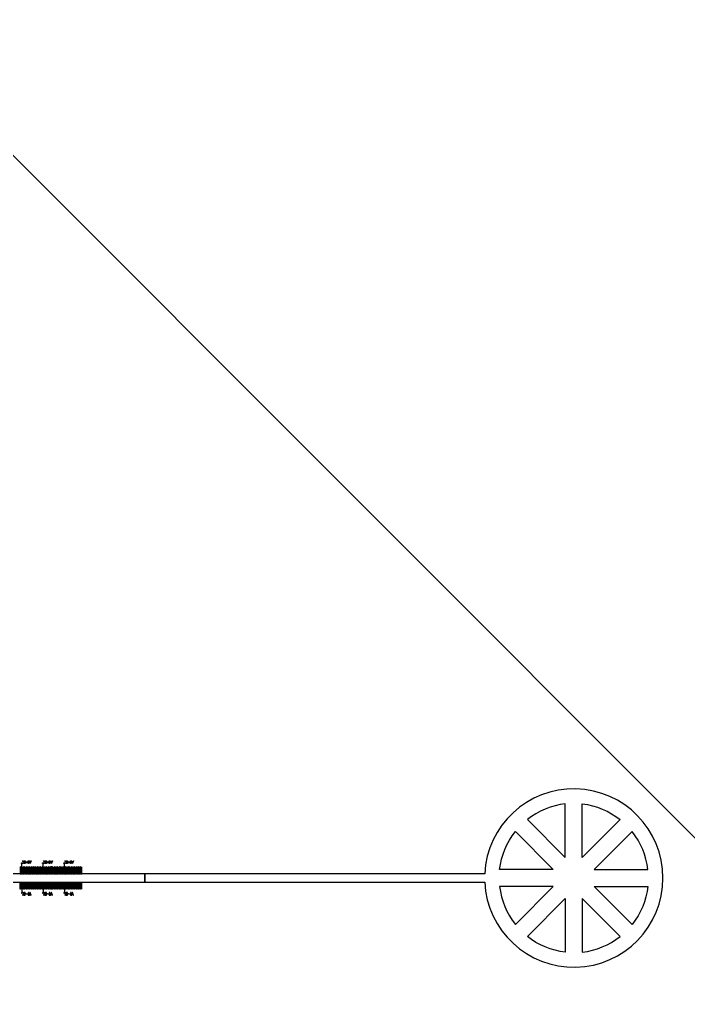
# Model space of a CAD drawing. Extents: x 135699 to 160699, y 112501 to 137501.
# Drawn here: x 149813 to 153747, y 118364 to 124226 of the extents above; entities that cross this region are included whole.
import ezdxf

# ---------------------------------------------------------------- set-up
doc = ezdxf.new("R2010")
doc.units = 13
doc.layers.add('1.1', color=7, linetype='Continuous', true_color=0xa852ff)
doc.layers.add('Write', color=7, linetype='Continuous', true_color=0x839eaa)
doc.layers.add('Inlets', color=132, linetype='Continuous')
doc.layers.add('Main', color=140, linetype='Continuous')

msp = doc.modelspace()

# ---------------------------------------------------------------- linework, layer by layer
for p, q in [((135699.1, 137501.3), (160699.1, 112501.3)), ((149824.7, 119241.9), (149824.7, 119261.9)), ((149849.6, 119269.4), (149843.6, 119269.4)), ((149854.6, 119269.4), (149860.6, 119269.4)), ((149949.7, 119241.9), (149949.7, 119261.9)), ((149974.6, 119269.4), (149968.6, 119269.4)), ((149979.6, 119269.4), (149985.6, 119269.4)), ((150074.7, 119241.9), (150074.7, 119261.9)), ((150099.6, 119269.4), (150093.6, 119269.4)), ((150104.6, 119269.4), (150110.6, 119269.4)), ((149824.7, 119110.7), (149824.7, 119090.7)), ((149849.6, 119083.2), (149843.6, 119083.2)), ((149854.6, 119083.2), (149860.6, 119083.2)), ((149949.7, 119110.7), (149949.7, 119090.7)), ((149974.6, 119083.2), (149968.6, 119083.2)), ((149979.6, 119083.2), (149985.6, 119083.2)), ((150074.7, 119110.7), (150074.7, 119090.7)), ((150099.6, 119083.2), (150093.6, 119083.2)), ((150104.6, 119083.2), (150110.6, 119083.2))]:
    msp.add_line(p, q)
at = {"layer": '1.1'}
for points in [[(149816.4, 119201.3), (149815.8, 119201.9), (149815.8, 119241.9), (149814.7, 119241.9), (149814.7, 119201.9), (149814.1, 119201.3)], [(149821.4, 119201.3), (149820.8, 119201.9), (149820.8, 119241.9), (149819.7, 119241.9), (149819.7, 119201.9), (149819.1, 119201.3)], [(149826.4, 119201.3), (149825.8, 119201.9), (149825.8, 119241.9), (149824.7, 119241.9), (149824.7, 119201.9), (149824.1, 119201.3)], [(149831.4, 119201.3), (149830.8, 119201.9), (149830.8, 119241.9), (149829.7, 119241.9), (149829.7, 119201.9), (149829.1, 119201.3)], [(149836.4, 119201.3), (149835.8, 119201.9), (149835.8, 119241.9), (149834.7, 119241.9), (149834.7, 119201.9), (149834.1, 119201.3)], [(149841.4, 119201.3), (149840.8, 119201.9), (149840.8, 119241.9), (149839.7, 119241.9), (149839.7, 119201.9), (149839.1, 119201.3)], [(149846.4, 119201.3), (149845.8, 119201.9), (149845.8, 119241.9), (149844.7, 119241.9), (149844.7, 119201.9), (149844.1, 119201.3)], [(149851.4, 119201.3), (149850.8, 119201.9), (149850.8, 119241.9), (149849.7, 119241.9), (149849.7, 119201.9), (149849.1, 119201.3)], [(149856.4, 119201.3), (149855.8, 119201.9), (149855.8, 119241.9), (149854.7, 119241.9), (149854.7, 119201.9), (149854.1, 119201.3)], [(149861.4, 119201.3), (149860.8, 119201.9), (149860.8, 119241.9), (149859.7, 119241.9), (149859.7, 119201.9), (149859.1, 119201.3)], [(149866.4, 119201.3), (149865.8, 119201.9), (149865.8, 119241.9), (149864.7, 119241.9), (149864.7, 119201.9), (149864.1, 119201.3)], [(149871.4, 119201.3), (149870.8, 119201.9), (149870.8, 119241.9), (149869.7, 119241.9), (149869.7, 119201.9), (149869.1, 119201.3)], [(149876.4, 119201.3), (149875.8, 119201.9), (149875.8, 119241.9), (149874.7, 119241.9), (149874.7, 119201.9), (149874.1, 119201.3)], [(149881.4, 119201.3), (149880.8, 119201.9), (149880.8, 119241.9), (149879.7, 119241.9), (149879.7, 119201.9), (149879.1, 119201.3)], [(149886.4, 119201.3), (149885.8, 119201.9), (149885.8, 119241.9), (149884.7, 119241.9), (149884.7, 119201.9), (149884.1, 119201.3)], [(149891.4, 119201.3), (149890.8, 119201.9), (149890.8, 119241.9), (149889.7, 119241.9), (149889.7, 119201.9), (149889.1, 119201.3)], [(149896.4, 119201.3), (149895.8, 119201.9), (149895.8, 119241.9), (149894.7, 119241.9), (149894.7, 119201.9), (149894.1, 119201.3)], [(149901.4, 119201.3), (149900.8, 119201.9), (149900.8, 119241.9), (149899.7, 119241.9), (149899.7, 119201.9), (149899.1, 119201.3)], [(149906.4, 119201.3), (149905.8, 119201.9), (149905.8, 119241.9), (149904.7, 119241.9), (149904.7, 119201.9), (149904.1, 119201.3)], [(149911.4, 119201.3), (149910.8, 119201.9), (149910.8, 119241.9), (149909.7, 119241.9), (149909.7, 119201.9), (149909.1, 119201.3)], [(149916.4, 119201.3), (149915.8, 119201.9), (149915.8, 119241.9), (149914.7, 119241.9), (149914.7, 119201.9), (149914.1, 119201.3)], [(149921.4, 119201.3), (149920.8, 119201.9), (149920.8, 119241.9), (149919.7, 119241.9), (149919.7, 119201.9), (149919.1, 119201.3)], [(149926.4, 119201.3), (149925.8, 119201.9), (149925.8, 119241.9), (149924.7, 119241.9), (149924.7, 119201.9), (149924.1, 119201.3)], [(149931.4, 119201.3), (149930.8, 119201.9), (149930.8, 119241.9), (149929.7, 119241.9), (149929.7, 119201.9), (149929.1, 119201.3)], [(149936.4, 119201.3), (149935.8, 119201.9), (149935.8, 119241.9), (149934.7, 119241.9), (149934.7, 119201.9), (149934.1, 119201.3)], [(149941.4, 119201.3), (149940.8, 119201.9), (149940.8, 119241.9), (149939.7, 119241.9), (149939.7, 119201.9), (149939.1, 119201.3)], [(149946.4, 119201.3), (149945.8, 119201.9), (149945.8, 119241.9), (149944.7, 119241.9), (149944.7, 119201.9), (149944.1, 119201.3)], [(149951.4, 119201.3), (149950.8, 119201.9), (149950.8, 119241.9), (149949.7, 119241.9), (149949.7, 119201.9), (149949.1, 119201.3)], [(149956.4, 119201.3), (149955.8, 119201.9), (149955.8, 119241.9), (149954.7, 119241.9), (149954.7, 119201.9), (149954.1, 119201.3)], [(149961.4, 119201.3), (149960.8, 119201.9), (149960.8, 119241.9), (149959.7, 119241.9), (149959.7, 119201.9), (149959.1, 119201.3)], [(149966.4, 119201.3), (149965.8, 119201.9), (149965.8, 119241.9), (149964.7, 119241.9), (149964.7, 119201.9), (149964.1, 119201.3)], [(149971.4, 119201.3), (149970.8, 119201.9), (149970.8, 119241.9), (149969.7, 119241.9), (149969.7, 119201.9), (149969.1, 119201.3)], [(149976.4, 119201.3), (149975.8, 119201.9), (149975.8, 119241.9), (149974.7, 119241.9), (149974.7, 119201.9), (149974.1, 119201.3)], [(149981.4, 119201.3), (149980.8, 119201.9), (149980.8, 119241.9), (149979.7, 119241.9), (149979.7, 119201.9), (149979.1, 119201.3)], [(149986.4, 119201.3), (149985.8, 119201.9), (149985.8, 119241.9), (149984.7, 119241.9), (149984.7, 119201.9), (149984.1, 119201.3)], [(149991.4, 119201.3), (149990.8, 119201.9), (149990.8, 119241.9), (149989.7, 119241.9), (149989.7, 119201.9), (149989.1, 119201.3)], [(149996.4, 119201.3), (149995.8, 119201.9), (149995.8, 119241.9), (149994.7, 119241.9), (149994.7, 119201.9), (149994.1, 119201.3)], [(150001.4, 119201.3), (150000.8, 119201.9), (150000.8, 119241.9), (149999.7, 119241.9), (149999.7, 119201.9), (149999.1, 119201.3)], [(150006.4, 119201.3), (150005.8, 119201.9), (150005.8, 119241.9), (150004.7, 119241.9), (150004.7, 119201.9), (150004.1, 119201.3)], [(150011.4, 119201.3), (150010.8, 119201.9), (150010.8, 119241.9), (150009.7, 119241.9), (150009.7, 119201.9), (150009.1, 119201.3)], [(150016.4, 119201.3), (150015.8, 119201.9), (150015.8, 119241.9), (150014.7, 119241.9), (150014.7, 119201.9), (150014.1, 119201.3)], [(150021.4, 119201.3), (150020.8, 119201.9), (150020.8, 119241.9), (150019.7, 119241.9), (150019.7, 119201.9), (150019.1, 119201.3)], [(150026.4, 119201.3), (150025.8, 119201.9), (150025.8, 119241.9), (150024.7, 119241.9), (150024.7, 119201.9), (150024.1, 119201.3)], [(150031.4, 119201.3), (150030.8, 119201.9), (150030.8, 119241.9), (150029.7, 119241.9), (150029.7, 119201.9), (150029.1, 119201.3)], [(150036.4, 119201.3), (150035.8, 119201.9), (150035.8, 119241.9), (150034.7, 119241.9), (150034.7, 119201.9), (150034.1, 119201.3)], [(150041.4, 119201.3), (150040.8, 119201.9), (150040.8, 119241.9), (150039.7, 119241.9), (150039.7, 119201.9), (150039.1, 119201.3)], [(150046.4, 119201.3), (150045.8, 119201.9), (150045.8, 119241.9), (150044.7, 119241.9), (150044.7, 119201.9), (150044.1, 119201.3)], [(150051.4, 119201.3), (150050.8, 119201.9), (150050.8, 119241.9), (150049.7, 119241.9), (150049.7, 119201.9), (150049.1, 119201.3)], [(150056.4, 119201.3), (150055.8, 119201.9), (150055.8, 119241.9), (150054.7, 119241.9), (150054.7, 119201.9), (150054.1, 119201.3)], [(150061.4, 119201.3), (150060.8, 119201.9), (150060.8, 119241.9), (150059.7, 119241.9), (150059.7, 119201.9), (150059.1, 119201.3)], [(150066.4, 119201.3), (150065.8, 119201.9), (150065.8, 119241.9), (150064.7, 119241.9), (150064.7, 119201.9), (150064.1, 119201.3)], [(150071.4, 119201.3), (150070.8, 119201.9), (150070.8, 119241.9), (150069.7, 119241.9), (150069.7, 119201.9), (150069.1, 119201.3)], [(150076.4, 119201.3), (150075.8, 119201.9), (150075.8, 119241.9), (150074.7, 119241.9), (150074.7, 119201.9), (150074.1, 119201.3)], [(150081.4, 119201.3), (150080.8, 119201.9), (150080.8, 119241.9), (150079.7, 119241.9), (150079.7, 119201.9), (150079.1, 119201.3)], [(150086.4, 119201.3), (150085.8, 119201.9), (150085.8, 119241.9), (150084.7, 119241.9), (150084.7, 119201.9), (150084.1, 119201.3)], [(150091.4, 119201.3), (150090.8, 119201.9), (150090.8, 119241.9), (150089.7, 119241.9), (150089.7, 119201.9), (150089.1, 119201.3)], [(150096.4, 119201.3), (150095.8, 119201.9), (150095.8, 119241.9), (150094.7, 119241.9), (150094.7, 119201.9), (150094.1, 119201.3)], [(150101.4, 119201.3), (150100.8, 119201.9), (150100.8, 119241.9), (150099.7, 119241.9), (150099.7, 119201.9), (150099.1, 119201.3)], [(150106.4, 119201.3), (150105.8, 119201.9), (150105.8, 119241.9), (150104.7, 119241.9), (150104.7, 119201.9), (150104.1, 119201.3)], [(150111.4, 119201.3), (150110.8, 119201.9), (150110.8, 119241.9), (150109.7, 119241.9), (150109.7, 119201.9), (150109.1, 119201.3)], [(150116.4, 119201.3), (150115.8, 119201.9), (150115.8, 119241.9), (150114.7, 119241.9), (150114.7, 119201.9), (150114.1, 119201.3)], [(150121.4, 119201.3), (150120.8, 119201.9), (150120.8, 119241.9), (150119.7, 119241.9), (150119.7, 119201.9), (150119.1, 119201.3)], [(150126.4, 119201.3), (150125.8, 119201.9), (150125.8, 119241.9), (150124.7, 119241.9), (150124.7, 119201.9), (150124.1, 119201.3)], [(150131.4, 119201.3), (150130.8, 119201.9), (150130.8, 119241.9), (150129.7, 119241.9), (150129.7, 119201.9), (150129.1, 119201.3)], [(150136.4, 119201.3), (150135.8, 119201.9), (150135.8, 119241.9), (150134.7, 119241.9), (150134.7, 119201.9), (150134.1, 119201.3)], [(150141.4, 119201.3), (150140.8, 119201.9), (150140.8, 119241.9), (150139.7, 119241.9), (150139.7, 119201.9), (150139.1, 119201.3)], [(150146.4, 119201.3), (150145.8, 119201.9), (150145.8, 119241.9), (150144.7, 119241.9), (150144.7, 119201.9), (150144.1, 119201.3)], [(150151.4, 119201.3), (150150.8, 119201.9), (150150.8, 119241.9), (150149.7, 119241.9), (150149.7, 119201.9), (150149.1, 119201.3)], [(150156.4, 119201.3), (150155.8, 119201.9), (150155.8, 119241.9), (150154.7, 119241.9), (150154.7, 119201.9), (150154.1, 119201.3)], [(150161.4, 119201.3), (150160.8, 119201.9), (150160.8, 119241.9), (150159.7, 119241.9), (150159.7, 119201.9), (150159.1, 119201.3)], [(150166.4, 119201.3), (150165.8, 119201.9), (150165.8, 119241.9), (150164.7, 119241.9), (150164.7, 119201.9), (150164.1, 119201.3)], [(150171.4, 119201.3), (150170.8, 119201.9), (150170.8, 119241.9), (150169.7, 119241.9), (150169.7, 119201.9), (150169.1, 119201.3)], [(150176.4, 119201.3), (150175.8, 119201.9), (150175.8, 119241.9), (150174.7, 119241.9), (150174.7, 119201.9), (150174.1, 119201.3)], [(149816.4, 119151.3), (149815.8, 119150.7), (149815.8, 119110.7), (149814.7, 119110.7), (149814.7, 119150.7), (149814.1, 119151.3)], [(149821.4, 119151.3), (149820.8, 119150.7), (149820.8, 119110.7), (149819.7, 119110.7), (149819.7, 119150.7), (149819.1, 119151.3)], [(149826.4, 119151.3), (149825.8, 119150.7), (149825.8, 119110.7), (149824.7, 119110.7), (149824.7, 119150.7), (149824.1, 119151.3)], [(149831.4, 119151.3), (149830.8, 119150.7), (149830.8, 119110.7), (149829.7, 119110.7), (149829.7, 119150.7), (149829.1, 119151.3)], [(149836.4, 119151.3), (149835.8, 119150.7), (149835.8, 119110.7), (149834.7, 119110.7), (149834.7, 119150.7), (149834.1, 119151.3)], [(149841.4, 119151.3), (149840.8, 119150.7), (149840.8, 119110.7), (149839.7, 119110.7), (149839.7, 119150.7), (149839.1, 119151.3)], [(149846.4, 119151.3), (149845.8, 119150.7), (149845.8, 119110.7), (149844.7, 119110.7), (149844.7, 119150.7), (149844.1, 119151.3)], [(149851.4, 119151.3), (149850.8, 119150.7), (149850.8, 119110.7), (149849.7, 119110.7), (149849.7, 119150.7), (149849.1, 119151.3)], [(149856.4, 119151.3), (149855.8, 119150.7), (149855.8, 119110.7), (149854.7, 119110.7), (149854.7, 119150.7), (149854.1, 119151.3)], [(149861.4, 119151.3), (149860.8, 119150.7), (149860.8, 119110.7), (149859.7, 119110.7), (149859.7, 119150.7), (149859.1, 119151.3)], [(149866.4, 119151.3), (149865.8, 119150.7), (149865.8, 119110.7), (149864.7, 119110.7), (149864.7, 119150.7), (149864.1, 119151.3)], [(149871.4, 119151.3), (149870.8, 119150.7), (149870.8, 119110.7), (149869.7, 119110.7), (149869.7, 119150.7), (149869.1, 119151.3)], [(149876.4, 119151.3), (149875.8, 119150.7), (149875.8, 119110.7), (149874.7, 119110.7), (149874.7, 119150.7), (149874.1, 119151.3)], [(149881.4, 119151.3), (149880.8, 119150.7), (149880.8, 119110.7), (149879.7, 119110.7), (149879.7, 119150.7), (149879.1, 119151.3)], [(149886.4, 119151.3), (149885.8, 119150.7), (149885.8, 119110.7), (149884.7, 119110.7), (149884.7, 119150.7), (149884.1, 119151.3)], [(149891.4, 119151.3), (149890.8, 119150.7), (149890.8, 119110.7), (149889.7, 119110.7), (149889.7, 119150.7), (149889.1, 119151.3)], [(149896.4, 119151.3), (149895.8, 119150.7), (149895.8, 119110.7), (149894.7, 119110.7), (149894.7, 119150.7), (149894.1, 119151.3)], [(149901.4, 119151.3), (149900.8, 119150.7), (149900.8, 119110.7), (149899.7, 119110.7), (149899.7, 119150.7), (149899.1, 119151.3)], [(149906.4, 119151.3), (149905.8, 119150.7), (149905.8, 119110.7), (149904.7, 119110.7), (149904.7, 119150.7), (149904.1, 119151.3)], [(149911.4, 119151.3), (149910.8, 119150.7), (149910.8, 119110.7), (149909.7, 119110.7), (149909.7, 119150.7), (149909.1, 119151.3)], [(149916.4, 119151.3), (149915.8, 119150.7), (149915.8, 119110.7), (149914.7, 119110.7), (149914.7, 119150.7), (149914.1, 119151.3)], [(149921.4, 119151.3), (149920.8, 119150.7), (149920.8, 119110.7), (149919.7, 119110.7), (149919.7, 119150.7), (149919.1, 119151.3)], [(149926.4, 119151.3), (149925.8, 119150.7), (149925.8, 119110.7), (149924.7, 119110.7), (149924.7, 119150.7), (149924.1, 119151.3)], [(149931.4, 119151.3), (149930.8, 119150.7), (149930.8, 119110.7), (149929.7, 119110.7), (149929.7, 119150.7), (149929.1, 119151.3)], [(149936.4, 119151.3), (149935.8, 119150.7), (149935.8, 119110.7), (149934.7, 119110.7), (149934.7, 119150.7), (149934.1, 119151.3)], [(149941.4, 119151.3), (149940.8, 119150.7), (149940.8, 119110.7), (149939.7, 119110.7), (149939.7, 119150.7), (149939.1, 119151.3)], [(149946.4, 119151.3), (149945.8, 119150.7), (149945.8, 119110.7), (149944.7, 119110.7), (149944.7, 119150.7), (149944.1, 119151.3)], [(149951.4, 119151.3), (149950.8, 119150.7), (149950.8, 119110.7), (149949.7, 119110.7), (149949.7, 119150.7), (149949.1, 119151.3)], [(149956.4, 119151.3), (149955.8, 119150.7), (149955.8, 119110.7), (149954.7, 119110.7), (149954.7, 119150.7), (149954.1, 119151.3)], [(149961.4, 119151.3), (149960.8, 119150.7), (149960.8, 119110.7), (149959.7, 119110.7), (149959.7, 119150.7), (149959.1, 119151.3)], [(149966.4, 119151.3), (149965.8, 119150.7), (149965.8, 119110.7), (149964.7, 119110.7), (149964.7, 119150.7), (149964.1, 119151.3)], [(149971.4, 119151.3), (149970.8, 119150.7), (149970.8, 119110.7), (149969.7, 119110.7), (149969.7, 119150.7), (149969.1, 119151.3)], [(149976.4, 119151.3), (149975.8, 119150.7), (149975.8, 119110.7), (149974.7, 119110.7), (149974.7, 119150.7), (149974.1, 119151.3)], [(149981.4, 119151.3), (149980.8, 119150.7), (149980.8, 119110.7), (149979.7, 119110.7), (149979.7, 119150.7), (149979.1, 119151.3)], [(149986.4, 119151.3), (149985.8, 119150.7), (149985.8, 119110.7), (149984.7, 119110.7), (149984.7, 119150.7), (149984.1, 119151.3)], [(149991.4, 119151.3), (149990.8, 119150.7), (149990.8, 119110.7), (149989.7, 119110.7), (149989.7, 119150.7), (149989.1, 119151.3)], [(149996.4, 119151.3), (149995.8, 119150.7), (149995.8, 119110.7), (149994.7, 119110.7), (149994.7, 119150.7), (149994.1, 119151.3)], [(150001.4, 119151.3), (150000.8, 119150.7), (150000.8, 119110.7), (149999.7, 119110.7), (149999.7, 119150.7), (149999.1, 119151.3)], [(150006.4, 119151.3), (150005.8, 119150.7), (150005.8, 119110.7), (150004.7, 119110.7), (150004.7, 119150.7), (150004.1, 119151.3)], [(150011.4, 119151.3), (150010.8, 119150.7), (150010.8, 119110.7), (150009.7, 119110.7), (150009.7, 119150.7), (150009.1, 119151.3)], [(150016.4, 119151.3), (150015.8, 119150.7), (150015.8, 119110.7), (150014.7, 119110.7), (150014.7, 119150.7), (150014.1, 119151.3)], [(150021.4, 119151.3), (150020.8, 119150.7), (150020.8, 119110.7), (150019.7, 119110.7), (150019.7, 119150.7), (150019.1, 119151.3)], [(150026.4, 119151.3), (150025.8, 119150.7), (150025.8, 119110.7), (150024.7, 119110.7), (150024.7, 119150.7), (150024.1, 119151.3)], [(150031.4, 119151.3), (150030.8, 119150.7), (150030.8, 119110.7), (150029.7, 119110.7), (150029.7, 119150.7), (150029.1, 119151.3)], [(150036.4, 119151.3), (150035.8, 119150.7), (150035.8, 119110.7), (150034.7, 119110.7), (150034.7, 119150.7), (150034.1, 119151.3)], [(150041.4, 119151.3), (150040.8, 119150.7), (150040.8, 119110.7), (150039.7, 119110.7), (150039.7, 119150.7), (150039.1, 119151.3)], [(150046.4, 119151.3), (150045.8, 119150.7), (150045.8, 119110.7), (150044.7, 119110.7), (150044.7, 119150.7), (150044.1, 119151.3)], [(150051.4, 119151.3), (150050.8, 119150.7), (150050.8, 119110.7), (150049.7, 119110.7), (150049.7, 119150.7), (150049.1, 119151.3)], [(150056.4, 119151.3), (150055.8, 119150.7), (150055.8, 119110.7), (150054.7, 119110.7), (150054.7, 119150.7), (150054.1, 119151.3)], [(150061.4, 119151.3), (150060.8, 119150.7), (150060.8, 119110.7), (150059.7, 119110.7), (150059.7, 119150.7), (150059.1, 119151.3)], [(150066.4, 119151.3), (150065.8, 119150.7), (150065.8, 119110.7), (150064.7, 119110.7), (150064.7, 119150.7), (150064.1, 119151.3)], [(150071.4, 119151.3), (150070.8, 119150.7), (150070.8, 119110.7), (150069.7, 119110.7), (150069.7, 119150.7), (150069.1, 119151.3)], [(150076.4, 119151.3), (150075.8, 119150.7), (150075.8, 119110.7), (150074.7, 119110.7), (150074.7, 119150.7), (150074.1, 119151.3)], [(150081.4, 119151.3), (150080.8, 119150.7), (150080.8, 119110.7), (150079.7, 119110.7), (150079.7, 119150.7), (150079.1, 119151.3)], [(150086.4, 119151.3), (150085.8, 119150.7), (150085.8, 119110.7), (150084.7, 119110.7), (150084.7, 119150.7), (150084.1, 119151.3)], [(150091.4, 119151.3), (150090.8, 119150.7), (150090.8, 119110.7), (150089.7, 119110.7), (150089.7, 119150.7), (150089.1, 119151.3)], [(150096.4, 119151.3), (150095.8, 119150.7), (150095.8, 119110.7), (150094.7, 119110.7), (150094.7, 119150.7), (150094.1, 119151.3)], [(150101.4, 119151.3), (150100.8, 119150.7), (150100.8, 119110.7), (150099.7, 119110.7), (150099.7, 119150.7), (150099.1, 119151.3)], [(150106.4, 119151.3), (150105.8, 119150.7), (150105.8, 119110.7), (150104.7, 119110.7), (150104.7, 119150.7), (150104.1, 119151.3)], [(150111.4, 119151.3), (150110.8, 119150.7), (150110.8, 119110.7), (150109.7, 119110.7), (150109.7, 119150.7), (150109.1, 119151.3)], [(150116.4, 119151.3), (150115.8, 119150.7), (150115.8, 119110.7), (150114.7, 119110.7), (150114.7, 119150.7), (150114.1, 119151.3)], [(150121.4, 119151.3), (150120.8, 119150.7), (150120.8, 119110.7), (150119.7, 119110.7), (150119.7, 119150.7), (150119.1, 119151.3)], [(150126.4, 119151.3), (150125.8, 119150.7), (150125.8, 119110.7), (150124.7, 119110.7), (150124.7, 119150.7), (150124.1, 119151.3)], [(150131.4, 119151.3), (150130.8, 119150.7), (150130.8, 119110.7), (150129.7, 119110.7), (150129.7, 119150.7), (150129.1, 119151.3)], [(150136.4, 119151.3), (150135.8, 119150.7), (150135.8, 119110.7), (150134.7, 119110.7), (150134.7, 119150.7), (150134.1, 119151.3)], [(150141.4, 119151.3), (150140.8, 119150.7), (150140.8, 119110.7), (150139.7, 119110.7), (150139.7, 119150.7), (150139.1, 119151.3)], [(150146.4, 119151.3), (150145.8, 119150.7), (150145.8, 119110.7), (150144.7, 119110.7), (150144.7, 119150.7), (150144.1, 119151.3)], [(150151.4, 119151.3), (150150.8, 119150.7), (150150.8, 119110.7), (150149.7, 119110.7), (150149.7, 119150.7), (150149.1, 119151.3)], [(150156.4, 119151.3), (150155.8, 119150.7), (150155.8, 119110.7), (150154.7, 119110.7), (150154.7, 119150.7), (150154.1, 119151.3)], [(150161.4, 119151.3), (150160.8, 119150.7), (150160.8, 119110.7), (150159.7, 119110.7), (150159.7, 119150.7), (150159.1, 119151.3)], [(150166.4, 119151.3), (150165.8, 119150.7), (150165.8, 119110.7), (150164.7, 119110.7), (150164.7, 119150.7), (150164.1, 119151.3)], [(150171.4, 119151.3), (150170.8, 119150.7), (150170.8, 119110.7), (150169.7, 119110.7), (150169.7, 119150.7), (150169.1, 119151.3)], [(150176.4, 119151.3), (150175.8, 119150.7), (150175.8, 119110.7), (150174.7, 119110.7), (150174.7, 119150.7), (150174.1, 119151.3)]]:
    msp.add_lwpolyline(points, close=True, dxfattribs=at)
at = {"layer": 'Inlets'}
for points in [[(152549.7, 119151.3, 41.976177), (152549.7, 119201.3), (150549.1, 119201.3), (150549.1, 119151.3)], [(152800.8, 119520.2), (153024.2, 119296.8), (153024.2, 119612.7, 0.140326)], [(153124, 119612.7, -0.140326), (153347.4, 119520.2), (153124, 119296.8)], [(152730.2, 119449.6), (152953.6, 119226.2), (152637.7, 119226.2, -0.140326)], [(153418, 119449.6), (153194.6, 119226.2), (153510.5, 119226.2, 0.140326)], [(152730.2, 118903), (152953.6, 119126.4), (152637.7, 119126.4, 0.140326)], [(153418, 118903), (153194.6, 119126.4), (153510.5, 119126.4, -0.140326)], [(153024.2, 118739.9, -0.140326), (152800.8, 118832.4), (153024.2, 119055.8)], [(153347.4, 118832.4), (153124, 119055.8), (153124, 118739.9, 0.140326)]]:
    msp.add_lwpolyline(points, format="xyb", close=True, dxfattribs=at)
at = {"layer": 'Main'}
msp.add_lwpolyline([(150549.1, 119201.3), (145849.1, 119201.3), (145849.1, 119151.3), (150549.1, 119151.3)], close=True, dxfattribs=at)
at = {"layer": 'Write'}
for points in [[(149821.7, 119261.9), (149821.7, 119264.9), (149824.7, 119264.9), (149824.7, 119261.9)], [(149835.8, 119261.9), (149832.9, 119266.9), (149830, 119261.9), (149827.1, 119261.9), (149831.4, 119269.4), (149827.1, 119276.9), (149830, 119276.9), (149832.9, 119271.9), (149835.8, 119276.9), (149838.6, 119276.9), (149834.3, 119269.4), (149838.6, 119261.9)], [(149840.6, 119261.9), (149840.6, 119276.9), (149843.6, 119276.9), (149843.6, 119261.9)], [(149854.6, 119268.4), (149854.6, 119270.4), (149849.6, 119270.4), (149849.6, 119268.4)], [(149860.6, 119261.9), (149860.6, 119276.9), (149863.6, 119276.9), (149863.6, 119261.9)], [(149872.2, 119267.8), (149875.5, 119276.9), (149878.7, 119276.9), (149873.2, 119261.9), (149871.1, 119261.9), (149865.6, 119276.9), (149868.8, 119276.9)], [(149946.7, 119261.9), (149946.7, 119264.9), (149949.7, 119264.9), (149949.7, 119261.9)], [(149960.8, 119261.9), (149957.9, 119266.9), (149955, 119261.9), (149952.1, 119261.9), (149956.4, 119269.4), (149952.1, 119276.9), (149955, 119276.9), (149957.9, 119271.9), (149960.8, 119276.9), (149963.6, 119276.9), (149959.3, 119269.4), (149963.6, 119261.9)], [(149965.6, 119261.9), (149965.6, 119276.9), (149968.6, 119276.9), (149968.6, 119261.9)], [(149979.6, 119268.4), (149979.6, 119270.4), (149974.6, 119270.4), (149974.6, 119268.4)], [(149985.6, 119261.9), (149985.6, 119276.9), (149988.6, 119276.9), (149988.6, 119261.9)], [(149997.2, 119267.8), (150000.5, 119276.9), (150003.7, 119276.9), (149998.2, 119261.9), (149996.1, 119261.9), (149990.6, 119276.9), (149993.8, 119276.9)], [(150071.7, 119261.9), (150071.7, 119264.9), (150074.7, 119264.9), (150074.7, 119261.9)], [(150085.8, 119261.9), (150082.9, 119266.9), (150080, 119261.9), (150077.1, 119261.9), (150081.4, 119269.4), (150077.1, 119276.9), (150080, 119276.9), (150082.9, 119271.9), (150085.8, 119276.9), (150088.6, 119276.9), (150084.3, 119269.4), (150088.6, 119261.9)], [(150090.6, 119261.9), (150090.6, 119276.9), (150093.6, 119276.9), (150093.6, 119261.9)], [(150104.6, 119268.4), (150104.6, 119270.4), (150099.6, 119270.4), (150099.6, 119268.4)], [(150110.6, 119261.9), (150110.6, 119276.9), (150113.6, 119276.9), (150113.6, 119261.9)], [(150122.2, 119267.8), (150125.5, 119276.9), (150128.7, 119276.9), (150123.2, 119261.9), (150121.1, 119261.9), (150115.6, 119276.9), (150118.8, 119276.9)], [(149821.7, 119090.7), (149821.7, 119087.7), (149824.7, 119087.7), (149824.7, 119090.7)], [(149835.8, 119090.7), (149832.9, 119085.7), (149830, 119090.7), (149827.1, 119090.7), (149831.4, 119083.2), (149827.1, 119075.7), (149830, 119075.7), (149832.9, 119080.7), (149835.8, 119075.7), (149838.6, 119075.7), (149834.3, 119083.2), (149838.6, 119090.7)], [(149840.6, 119090.7), (149840.6, 119075.7), (149843.6, 119075.7), (149843.6, 119090.7)], [(149854.6, 119084.2), (149854.6, 119082.2), (149849.6, 119082.2), (149849.6, 119084.2)], [(149860.6, 119090.7), (149860.6, 119075.7), (149863.6, 119075.7), (149863.6, 119090.7)], [(149872.2, 119084.9), (149875.5, 119075.7), (149878.7, 119075.7), (149873.2, 119090.7), (149871.1, 119090.7), (149865.6, 119075.7), (149868.8, 119075.7)], [(149946.7, 119090.7), (149946.7, 119087.7), (149949.7, 119087.7), (149949.7, 119090.7)], [(149960.8, 119090.7), (149957.9, 119085.7), (149955, 119090.7), (149952.1, 119090.7), (149956.4, 119083.2), (149952.1, 119075.7), (149955, 119075.7), (149957.9, 119080.7), (149960.8, 119075.7), (149963.6, 119075.7), (149959.3, 119083.2), (149963.6, 119090.7)], [(149965.6, 119090.7), (149965.6, 119075.7), (149968.6, 119075.7), (149968.6, 119090.7)], [(149979.6, 119084.2), (149979.6, 119082.2), (149974.6, 119082.2), (149974.6, 119084.2)], [(149985.6, 119090.7), (149985.6, 119075.7), (149988.6, 119075.7), (149988.6, 119090.7)], [(149997.2, 119084.9), (150000.5, 119075.7), (150003.7, 119075.7), (149998.2, 119090.7), (149996.1, 119090.7), (149990.6, 119075.7), (149993.8, 119075.7)], [(150071.7, 119090.7), (150071.7, 119087.7), (150074.7, 119087.7), (150074.7, 119090.7)], [(150085.8, 119090.7), (150082.9, 119085.7), (150080, 119090.7), (150077.1, 119090.7), (150081.4, 119083.2), (150077.1, 119075.7), (150080, 119075.7), (150082.9, 119080.7), (150085.8, 119075.7), (150088.6, 119075.7), (150084.3, 119083.2), (150088.6, 119090.7)], [(150090.6, 119090.7), (150090.6, 119075.7), (150093.6, 119075.7), (150093.6, 119090.7)], [(150104.6, 119084.2), (150104.6, 119082.2), (150099.6, 119082.2), (150099.6, 119084.2)], [(150110.6, 119090.7), (150110.6, 119075.7), (150113.6, 119075.7), (150113.6, 119090.7)], [(150122.2, 119084.9), (150125.5, 119075.7), (150128.7, 119075.7), (150123.2, 119090.7), (150121.1, 119090.7), (150115.6, 119075.7), (150118.8, 119075.7)]]:
    msp.add_lwpolyline(points, close=True, dxfattribs=at)

doc.saveas('drawing.dxf')
